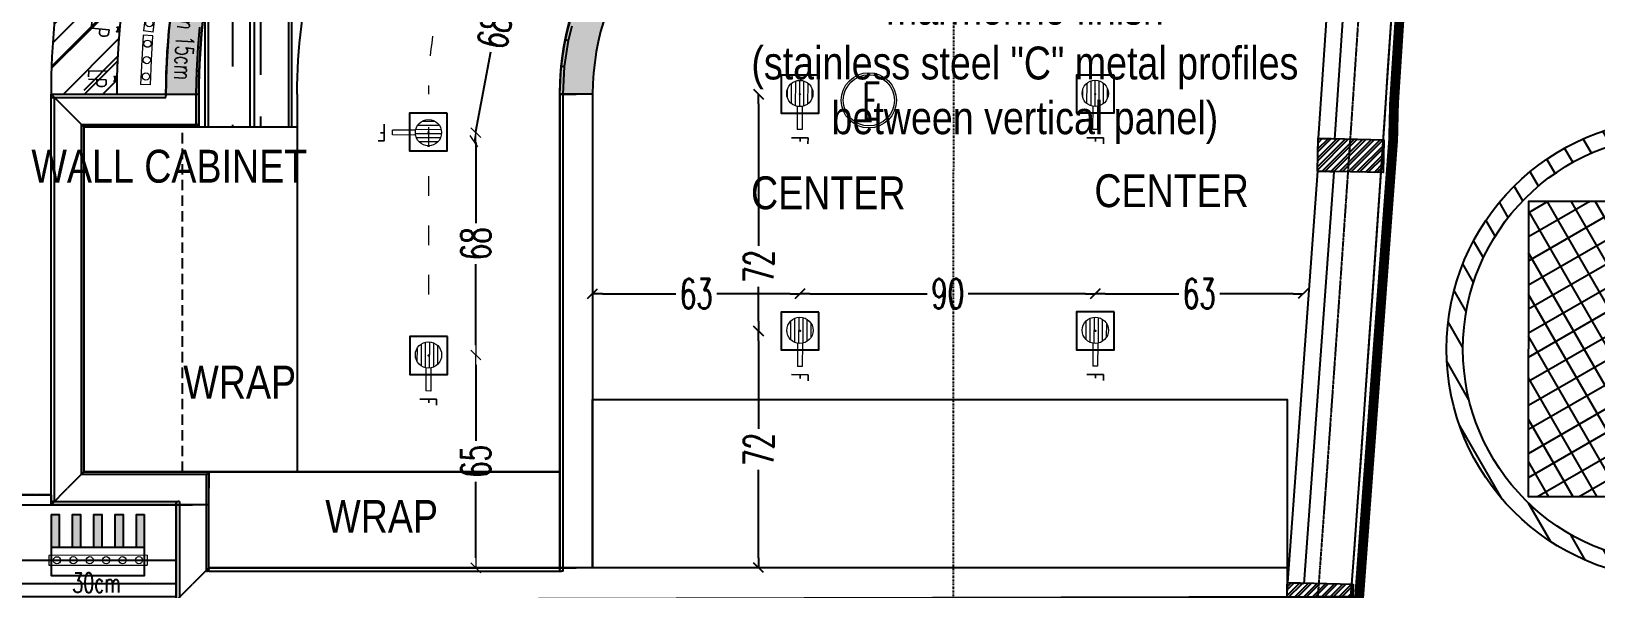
# Model space of a CAD drawing. Header units: millimetres. Extents: x 1734 to 22014, y 983 to 3953.
# Drawn here: x 3932.8 to 4409.4, y 1360.8 to 1530.5 of the extents above; entities that cross this region are included whole.
import ezdxf

# ---------------------------------------------------------------- set-up
doc = ezdxf.new("R2010")
doc.units = ezdxf.units.MM
for name, pattern in [('ACAD_ISO03W100', [30, 12, -18]), ('DASHDOT', [25.4, 12.7, -6.35, 0, -6.35]), ('HIDDEN', [0.375, 0.25, -0.125]), ('HIDDEN1', [0.375, 0.25, -0.125]), ('HIDDEN2', [4.7625, 3.175, -1.5875]), ('PUNTO2', [0.125, 0, -0.125])]:
    doc.linetypes.add(name, pattern=pattern)
for name, color, linetype in [('1', 7, 'Continuous'), ('ARCH PLAN_text', 3, 'Continuous'), ('CLNG_frame', 3, 'Continuous'), ('FLOO_areas', 6, 'Continuous'), ('LAY_frames', 3, 'Continuous'), ('LAY_furn freestanding', 1, 'Continuous'), ('LAY_furn wall', 1, 'Continuous'), ('LAY_new wall', 6, 'Continuous'), ('LAY_new wall hatch', 8, 'Continuous'), ('LAY_projections', 1, 'HIDDEN'), ('LAY_text', 3, 'Continuous'), ('LD_base', 144, 'Continuous'), ('LD_beam', 240, 'Continuous'), ('LD_quote', 242, 'Continuous'), ('MATERIALS_blackglass', 10, 'Continuous'), ('MATERIALS_bronzed steel', 21, 'Continuous'), ('MATERIALS_marmorino', 44, 'Continuous'), ('MATERIALS_pattern_blackglass', 251, 'Continuous'), ('MATERIALS_transparent glass', 133, 'Continuous'), ('SURVEY_ hatch', 8, 'Continuous'), ('SURVEY_axis', 8, 'Continuous'), ('SURVEY_leaseline', 30, 'Continuous'), ('SURVEY_structures', 4, 'Continuous'), ('SURVEY_walls', 6, 'Continuous'), ('SURVEY_walls_patt', 8, 'Continuous'), ('SURVEY_window', 2, 'Continuous')]:
    doc.layers.add(name, color=color, linetype=linetype)
doc.layers.add('LD_light', color=240, linetype='Continuous', lineweight=5)
doc.layers.add('LD_text', color=7, linetype='Continuous', lineweight=9)
doc.styles.add('Detail 1-50', font='Arial Narrow.ttf', dxfattribs={"height": 0.125})
doc.styles.add('SIMPLEX', font='SIMPLEX.SHX', dxfattribs={"width": 0.65})
doc.dimstyles.new('Illuminazione 1_100', dxfattribs={"dimtxt": 9, "dimasz": 3, "dimexe": 0.05, "dimexo": 0.05, "dimgap": 1.5, "dimtad": 0, "dimdec": 0, "dimlfac": -1, "dimzin": 0, "dimdsep": 46, "dimtxsty": 'SIMPLEX', "dimblk": 'LINEET2S', "dimcen": 0, "dimdle": 0.1, "dimse1": 1, "dimse2": 1, "dimclrd": 7, "dimclrt": 256, "dimadec": 0, "dimazin": 0, "dimtfac": 1, "dimtdec": 0, "dimtix": 1, "dimtmove": 2, "dimatfit": 3, "dimldrblk": 'OBLIQUE', "dimfxl": 1, "dimtolj": 1, "dimarcsym": 0})

# ---------------------------------------------------------------- blocks, each defined once
blk = doc.blocks.new('farettosingolo11.5x11.5')
at = {"layer": 'LD_beam'}
blk.add_lwpolyline([(-5.75, 5.75), (5.75, 5.75), (5.75, -5.75), (-5.75, -5.75)], close=True, dxfattribs=at)
blk.add_point((0, 0), dxfattribs=at)
blk = doc.blocks.new('LINEET2S')
blk.add_line((-1, 0), (0, 0))
at = {"color": 5}
blk.add_line((0.5, 0.5), (-0.5, -0.5), dxfattribs=at)
blk = doc.blocks.new('*D301')
at = {"layer": 'DEFPOINTS', "color": 0, "transparency": 16777216}
for p in [(4161.26, 1439.28), (4154.38, 1367.21), (4167.04, 1367.21)]:
    blk.add_point(p, dxfattribs=at)
at = {"layer": 'LD_quote', "color": 7, "lineweight": -2, "transparency": 16777216}
for p, q in [((4154.38, 1436.28), (4154.38, 1409.48)), ((4154.38, 1370.21), (4154.38, 1397.01))]:
    blk.add_line(p, q, dxfattribs=at)
at = {"layer": 'LD_quote', "color": 7, "lineweight": -2, "transparency": 16777216, "xscale": 3, "yscale": 3, "zscale": 3}
for p, rotation in [((4154.38, 1439.28), 90), ((4154.38, 1367.21), 270)]:
    blk.add_blockref('LINEET2S', p, dxfattribs=dict(at, rotation=rotation))
at = {"layer": 'LD_quote', "transparency": 16777216, "insert": (4154.38, 1403.24), "char_height": 9, "attachment_point": 5, "rotation": 90, "style": 'SIMPLEX'}
blk.add_mtext('\\A1;72', dxfattribs=at)
blk = doc.blocks.new('_Oblique')
at = {"color": 0, "linetype": 'ByBlock', "lineweight": -2}
blk.add_line((-0.5, -0.5), (0.5, 0.5), dxfattribs=at)
blk = doc.blocks.new('A$C2ABF7FAD')
at = {"layer": 'LD_light', "ltscale": 0.5}
h = blk.add_hatch(dxfattribs=at)
h.set_pattern_fill('LINE', color=70, scale=10, angle=450, style=0)
h.set_pattern_definition([(90, (4318.2435, -3313.5143), (-1.25, -3e-10), [])])
h.paths.add_polyline_path([(0, 4, 1), (8, 4, 1)])
at = {"layer": 'LD_light', "color": 70}
for p, q in [((3.25, 7.93), (3.25, 14.98)), ((3.25, 14.98), (4.75, 14.98)), ((4.75, 7.93), (4.75, 14.98))]:
    blk.add_line(p, q, dxfattribs=at)
blk.add_circle((4, 4), 4, dxfattribs=at)
at = {"layer": 'LD_light', "color": 70, "insert": (4, 18.2), "char_height": 5.08, "width": 7.4922, "attachment_point": 5, "rotation": 90, "style": 'SIMPLEX'}
blk.add_mtext('F', dxfattribs=at)
blk = doc.blocks.new('*D410')
at = {"layer": 'DEFPOINTS', "color": 0, "transparency": 16777216}
for p in [(4103.8, 1450.62), (4167.01, 1439.28), (4103.8, 1421.48)]:
    blk.add_point(p, dxfattribs=at)
at = {"layer": 'LD_quote', "color": 7, "lineweight": -2, "transparency": 16777216}
for p, q in [((4106.8, 1450.62), (4129.17, 1450.62)), ((4164.01, 1450.62), (4141.64, 1450.62))]:
    blk.add_line(p, q, dxfattribs=at)
at = {"layer": 'LD_quote', "color": 7, "lineweight": -2, "transparency": 16777216, "xscale": 3, "yscale": 3, "zscale": 3, "rotation": 180}
blk.add_blockref('LINEET2S', (4103.8, 1450.62), dxfattribs=at)
at = {"layer": 'LD_quote', "color": 7, "lineweight": -2, "transparency": 16777216, "xscale": 3, "yscale": 3, "zscale": 3}
blk.add_blockref('LINEET2S', (4167.01, 1450.62), dxfattribs=at)
at = {"layer": 'LD_quote', "transparency": 16777216, "insert": (4135.41, 1450.62), "char_height": 9, "attachment_point": 5, "style": 'SIMPLEX'}
blk.add_mtext('\\A1;63', dxfattribs=at)
blk = doc.blocks.new('*D411')
at = {"layer": 'DEFPOINTS', "color": 0, "transparency": 16777216}
for p in [(4257.01, 1450.62), (4257.01, 1439.31), (4167.01, 1421.5)]:
    blk.add_point(p, dxfattribs=at)
at = {"layer": 'LD_quote', "color": 7, "lineweight": -2, "transparency": 16777216}
for p, q in [((4170.01, 1450.62), (4205.78, 1450.62)), ((4254.01, 1450.62), (4218.25, 1450.62))]:
    blk.add_line(p, q, dxfattribs=at)
at = {"layer": 'LD_quote', "color": 7, "lineweight": -2, "transparency": 16777216, "xscale": 3, "yscale": 3, "zscale": 3, "rotation": 180}
blk.add_blockref('LINEET2S', (4167.01, 1450.62), dxfattribs=at)
at = {"layer": 'LD_quote', "color": 7, "lineweight": -2, "transparency": 16777216, "xscale": 3, "yscale": 3, "zscale": 3}
blk.add_blockref('LINEET2S', (4257.01, 1450.62), dxfattribs=at)
at = {"layer": 'LD_quote', "transparency": 16777216, "insert": (4212.01, 1450.62), "char_height": 9, "attachment_point": 5, "style": 'SIMPLEX'}
blk.add_mtext('\\A1;90', dxfattribs=at)
blk = doc.blocks.new('*D302')
at = {"layer": 'DEFPOINTS', "color": 0, "transparency": 16777216}
for p in [(4154.38, 1511.38), (4161.23, 1511.38), (4161.26, 1439.28)]:
    blk.add_point(p, dxfattribs=at)
at = {"layer": 'LD_quote', "color": 7, "lineweight": -2, "transparency": 16777216}
for p, q in [((4154.38, 1508.38), (4154.38, 1465.16)), ((4154.38, 1442.28), (4154.38, 1452.69))]:
    blk.add_line(p, q, dxfattribs=at)
at = {"layer": 'LD_quote', "color": 7, "lineweight": -2, "transparency": 16777216, "xscale": 3, "yscale": 3, "zscale": 3}
for p, rotation in [((4154.38, 1511.38), 90), ((4154.38, 1439.28), 270)]:
    blk.add_blockref('LINEET2S', p, dxfattribs=dict(at, rotation=rotation))
at = {"layer": 'LD_quote', "transparency": 16777216, "insert": (4154.38, 1458.93), "char_height": 9, "attachment_point": 5, "rotation": 90, "style": 'SIMPLEX'}
blk.add_mtext('\\A1;72', dxfattribs=at)
blk = doc.blocks.new('*D303')
at = {"layer": 'DEFPOINTS', "color": 0, "transparency": 16777216}
for p in [(4257.01, 1450.62), (4320.31, 1450.62), (4320.31, 1428.15)]:
    blk.add_point(p, dxfattribs=at)
at = {"layer": 'LD_beam', "color": 7, "lineweight": -2, "transparency": 16777216}
for p, q in [((4260.01, 1450.62), (4282.43, 1450.62)), ((4317.31, 1450.62), (4294.9, 1450.62))]:
    blk.add_line(p, q, dxfattribs=at)
at = {"layer": 'LD_beam', "color": 7, "lineweight": -2, "transparency": 16777216, "xscale": 3, "yscale": 3, "zscale": 3, "rotation": 180}
blk.add_blockref('LINEET2S', (4257.01, 1450.62), dxfattribs=at)
at = {"layer": 'LD_beam', "color": 7, "lineweight": -2, "transparency": 16777216, "xscale": 3, "yscale": 3, "zscale": 3}
blk.add_blockref('LINEET2S', (4320.31, 1450.62), dxfattribs=at)
at = {"layer": 'LD_beam', "transparency": 16777216, "insert": (4288.66, 1450.62), "char_height": 9, "attachment_point": 5, "style": 'SIMPLEX'}
blk.add_mtext('\\A1;63', dxfattribs=at)
blk = doc.blocks.new('e')
at = {"layer": 'LD_light', "color": 150}
for radius in [8.4, 7.78]:
    blk.add_circle((0, 0), radius, dxfattribs=at)
at = {"layer": 'LD_light', "color": 150, "style": 'SIMPLEX', "width": 0.65}
blk.add_text('E', height=11.01, dxfattribs=at).set_placement((-2.02, -5.7))
blk = doc.blocks.new('*U270')
at = {"layer": 'LD_light'}
blk.add_circle((0, 0), 1.1, dxfattribs=at)
blk = doc.blocks.new('*U271')
at = {"layer": 'LD_light', "color": 0, "linetype": 'ByBlock', "lineweight": -2}
for p in [(0, 0), (5, 0), (10, 0)]:
    blk.add_blockref('*U270', p, dxfattribs=at)
blk = doc.blocks.new('sirio15b')
at = {"layer": 'LD_light'}
for p, q in [((7.5, 1.5), (0, 1.5)), ((0, 1.5), (0, -1.5)), ((15, 1.5), (7.5, 1.5)), ((15, 1.5), (15, -1.5)), ((0, -1.5), (7.5, -1.5)), ((7.5, -1.5), (15, -1.5))]:
    blk.add_line(p, q, dxfattribs=at)
blk.add_blockref('*U271', (2.5, 0), dxfattribs=at)
at = {"layer": 'LD_light', "insert": (-0.43, 14.08), "char_height": 5.5, "attachment_point": 1, "style": 'SIMPLEX'}
blk.add_mtext_dynamic_manual_height_columns('15cm', width=17.325, gutter_width=125, heights=[0], dxfattribs=at)
blk = doc.blocks.new('*D416')
at = {"layer": 'DEFPOINTS', "color": 0, "transparency": 16777216}
for p in [(4066.3, 1566.36), (4053.8, 1499.65), (4067.69, 1497.05)]:
    blk.add_point(p, dxfattribs=at)
at = {"layer": 'LD_light', "color": 7, "lineweight": -2, "transparency": 16777216}
for p, q in [((4079.63, 1560.81), (4075.08, 1536.53)), ((4068.24, 1500), (4072.79, 1524.28))]:
    blk.add_line(p, q, dxfattribs=at)
at = {"layer": 'LD_light', "color": 7, "lineweight": -2, "transparency": 16777216, "xscale": 3, "yscale": 3, "zscale": 3}
for p, rotation in [((4080.18, 1563.76), 79.3898112634176), ((4067.69, 1497.05), 259.3898112634176)]:
    blk.add_blockref('LINEET2S', p, dxfattribs=dict(at, rotation=rotation))
at = {"layer": 'LD_light', "transparency": 16777216, "insert": (4073.94, 1530.41), "char_height": 9, "attachment_point": 5, "rotation": 79.3898, "style": 'SIMPLEX'}
blk.add_mtext('\\A1;68', dxfattribs=at)
blk = doc.blocks.new('*D417')
at = {"layer": 'DEFPOINTS', "color": 0, "transparency": 16777216}
for p in [(4053.8, 1499.65), (4053.81, 1431.98), (4068.24, 1431.98)]:
    blk.add_point(p, dxfattribs=at)
at = {"layer": 'LD_light', "color": 7, "lineweight": -2, "transparency": 16777216}
for p, q in [((4068.24, 1496.65), (4068.24, 1472.05)), ((4068.24, 1434.98), (4068.24, 1459.58))]:
    blk.add_line(p, q, dxfattribs=at)
at = {"layer": 'LD_light', "color": 7, "lineweight": -2, "transparency": 16777216, "xscale": 3, "yscale": 3, "zscale": 3}
for p, rotation in [((4068.24, 1499.65), 90), ((4068.24, 1431.98), 270)]:
    blk.add_blockref('LINEET2S', p, dxfattribs=dict(at, rotation=rotation))
at = {"layer": 'LD_light', "transparency": 16777216, "insert": (4068.24, 1465.82), "char_height": 9, "attachment_point": 5, "rotation": 90, "style": 'SIMPLEX'}
blk.add_mtext('\\A1;68', dxfattribs=at)
blk = doc.blocks.new('*D405')
at = {"layer": 'DEFPOINTS', "color": 0, "transparency": 16777216}
for p in [(4053.81, 1431.98), (4053.81, 1367.18), (4068.24, 1367.18)]:
    blk.add_point(p, dxfattribs=at)
at = {"layer": 'LD_light', "color": 7, "lineweight": -2, "transparency": 16777216}
for p, q in [((4068.24, 1428.98), (4068.24, 1405.82)), ((4068.24, 1370.18), (4068.24, 1393.34))]:
    blk.add_line(p, q, dxfattribs=at)
at = {"layer": 'LD_light', "color": 7, "lineweight": -2, "transparency": 16777216, "xscale": 3, "yscale": 3, "zscale": 3}
for p, rotation in [((4068.24, 1431.98), 90), ((4068.24, 1367.18), 270)]:
    blk.add_blockref('LINEET2S', p, dxfattribs=dict(at, rotation=rotation))
at = {"layer": 'LD_light', "transparency": 16777216, "insert": (4068.24, 1399.58), "char_height": 9, "attachment_point": 5, "rotation": 90, "style": 'SIMPLEX'}
blk.add_mtext('\\A1;65', dxfattribs=at)
blk = doc.blocks.new('profiloosrampiccolo')
at = {"layer": 'LD_light'}
h = blk.add_hatch(dxfattribs=at)
h.set_pattern_fill('ANSI31', color=256, scale=0.5)
h.set_pattern_definition([(45, (-1923.995744, 106.14972), (-0.0441941738, 0.0441941738), [])])
h.paths.add_polyline_path([(0, 0), (0.59, 0, 0.198912), (0.61, 0.01), (0.73, 0.12, 0.198912), (0.73, 0.14), (0.73, 0.25, -1), (0.73, 0.36), (0.73, 0.67, -0.542182), (0.69, 0.75), (0.73, 0.75), (0.73, 0.94, 0.414214), (0.71, 0.97), (0.67, 0.97, 0.291222), (0.65, 0.96), (0.55, 0.75, 0.349322), (0.56, 0.72), (0.59, 0.7, -0.230724), (0.6, 0.68), (0.6, 0.29), (0, 0.29), (-0.6, 0.29), (-0.6, 0.68, -0.230724), (-0.59, 0.7), (-0.56, 0.72, 0.349322), (-0.55, 0.75), (-0.65, 0.96, 0.291222), (-0.67, 0.97), (-0.71, 0.97, 0.414214), (-0.74, 0.94), (-0.74, 0.75), (-0.69, 0.75, -0.542182), (-0.74, 0.67), (-0.74, 0.36, -1), (-0.74, 0.25), (-0.74, 0.14, 0.198912), (-0.73, 0.12), (-0.61, 0.01, 0.198912), (-0.59, 0)])
for p, q in [((-0.74, 0.75), (-0.74, 0.94)), ((-0.69, 0.75), (-0.74, 0.75)), ((-0.74, 0.36), (-0.74, 0.67)), ((-0.74, 0.14), (-0.74, 0.25)), ((-0.73, 0.12), (-0.61, 0.01)), ((-0.67, 0.97), (-0.71, 0.97)), ((-0.55, 0.75), (-0.65, 0.96)), ((-0.6, 0.68), (-0.6, 0.29)), ((-0.6, 0.29), (0, 0.29)), ((-0.56, 0.72), (-0.59, 0.7)), ((-0.59, 0), (0, 0)), ((0.6, 0.29), (0, 0.29)), ((0.59, 0), (0, 0)), ((0.55, 0.75), (0.65, 0.96)), ((0.56, 0.72), (0.59, 0.7)), ((0.6, 0.68), (0.6, 0.29)), ((0.73, 0.12), (0.61, 0.01)), ((0.67, 0.97), (0.71, 0.97)), ((0.69, 0.75), (0.73, 0.75)), ((0.73, 0.75), (0.73, 0.94)), ((0.73, 0.36), (0.73, 0.67)), ((0.73, 0.14), (0.73, 0.25))]:
    blk.add_line(p, q, dxfattribs=at)
for centre, radius, start, end in [((-0.74, 0.72), 0.0536, 270, 23.8629), ((-0.74, 0.31), 0.0536, 270, 90), ((-0.71, 0.94), 0.0251, 90, 180), ((-0.71, 0.14), 0.0251, 180, 225), ((-0.67, 0.94), 0.0251, 25.0532, 90), ((-0.59, 0.03), 0.0251, 225, 270), ((-0.57, 0.68), 0.0251, 128.0315, 180), ((-0.57, 0.74), 0.0251, 308.0315, 25.0532), ((0.57, 0.74), 0.0251, 154.9468, 231.9685), ((0.57, 0.68), 0.0251, 0, 51.9685), ((0.59, 0.03), 0.0251, 270, 315), ((0.67, 0.94), 0.0251, 90, 154.9468), ((0.73, 0.72), 0.0536, 156.1371, 270), ((0.73, 0.31), 0.0536, 90, 270), ((0.71, 0.94), 0.0251, 0, 90), ((0.71, 0.14), 0.0251, 315, 0)]:
    blk.add_arc(centre, radius, start, end, dxfattribs=at)
blk = doc.blocks.new('protect')
at = {"layer": 'LD_light'}
h = blk.add_hatch(dxfattribs=at)
h.set_pattern_fill('DOTS', color=256, scale=0.5, angle=180)
h.set_pattern_definition([(180, (80.781466, 146.167862), (-0.015625, -0.03125), [0, -0.03125])])
h.paths.add_polyline_path([(-0.22, 0.35, 0.414214), (-0.27, 0.4), (-0.3, 0.4), (-0.3, -0.4), (-0.27, -0.4, 0.414214), (-0.22, -0.35)])
h = blk.add_hatch(color=256, dxfattribs=at)
h.dxf.hatch_style = 1
h.paths.add_polyline_path([(-0.22, -0.15), (-0.28, -0.15), (-0.28, 0.15), (-0.22, 0.15)])
for p, q in [((-0.12, 0.4), (-0.1, 0.4)), ((-0.12, 0.4), (-0.12, -0.4)), ((-0.1, 0.4), (-0.1, -0.4)), ((-0.12, -0.4), (-0.1, -0.4))]:
    blk.add_line(p, q, dxfattribs=at)
for points in [[(0, -0.55), (-0.3, -0.55), (-0.3, 0.55), (0, 0.55)], [(-0.22, -0.15), (-0.28, -0.15), (-0.28, 0.15), (-0.22, 0.15)]]:
    blk.add_lwpolyline(points, close=True, dxfattribs=at)
blk.add_lwpolyline([(-0.3, -0.4), (-0.27, -0.4, 0.414214), (-0.22, -0.35), (-0.22, 0.35, 0.414214), (-0.27, 0.4), (-0.3, 0.4)], format="xyb", dxfattribs=at)
blk = doc.blocks.new('lp')
at = {"layer": 'LD_beam', "rotation": 89.99999999999999}
blk.add_blockref('protect', (0, -0.3), dxfattribs=at)
at = {"layer": 'LD_quote', "rotation": 180}
blk.add_blockref('profiloosrampiccolo', (0, 0), dxfattribs=at)
at = {"layer": 'LD_light', "linetype": 'Continuous', "lineweight": 0, "insert": (0, -5.93), "char_height": 5.394, "attachment_point": 5, "style": 'SIMPLEX'}
blk.add_mtext_dynamic_manual_height_columns('LP', width=264.7307, gutter_width=1, heights=[0], dxfattribs=at)
blk = doc.blocks.new('*U272')
at = {"layer": '1', "rotation": 179.4005645832149}
blk.add_blockref('lp', (1.97, 0), dxfattribs=at)
blk = doc.blocks.new('*U273')
at = {"layer": 'LD_base', "color": 0, "linetype": 'ByBlock', "lineweight": -2, "transparency": 16777216}
for p, rotation in [((-1557.71, -15012.01), 77.53279060843644), ((-1560.44, -15026.76), 81.43982195186302), ((-1562.17, -15041.66), 85.3468532952898), ((-1562.88, -15056.64), 89.25388463871647)]:
    blk.add_blockref('*U272', p, dxfattribs=dict(at, rotation=rotation))

msp = doc.modelspace()

# ---------------------------------------------------------------- hatches: boundary and pattern name
at = {"layer": 'LAY_new wall hatch'}
h = msp.add_hatch(color=144, dxfattribs=at)
h.dxf.hatch_style = 1
edge = h.paths.add_edge_path()
edge.add_line((4036.41, 1644.576), (4029.106, 1651.407))
edge.add_arc((4178.827, 1511.376), 205, 136.91547, 151.27698)
edge.add_arc((4178.827, 1511.376), 205, 151.27698, 180)
edge.add_line((3973.827, 1511.376), (3983.827, 1511.376))
edge.add_arc((4178.827, 1511.376), 195, 151.27698, 180, ccw=False)
edge.add_arc((4178.827, 1511.376), 195, 136.91547, 151.27698, ccw=False)
h = msp.add_hatch(color=144, dxfattribs=at)
h.dxf.hatch_style = 1
edge = h.paths.add_edge_path()
edge.add_line((4198.19, 1594.881), (4194.931, 1604.336))
edge.add_arc((4079.264, 1939.963), 355, -76.92182, -70.9845, ccw=False)
edge.add_arc((4178.827, 1511.376), 85, 103.07818, 180)
edge.add_line((4093.827, 1511.376), (4103.827, 1511.376))
edge.add_arc((4178.827, 1511.376), 75, 103.07818, 180, ccw=False)
edge.add_arc((4079.264, 1939.963), 365, -76.92182, -70.9845)
at = {"layer": 'MATERIALS_bronzed steel'}
for points in [[(3938.827, 1383.376), (3941.327, 1383.376), (3941.327, 1373.376), (3938.827, 1373.376)], [(3945.327, 1383.376), (3947.827, 1383.376), (3947.827, 1373.376), (3945.327, 1373.376)], [(3951.827, 1383.376), (3954.327, 1383.376), (3954.327, 1373.376), (3951.827, 1373.376)], [(3958.327, 1383.376), (3960.827, 1383.376), (3960.827, 1373.376), (3958.327, 1373.376)], [(3964.827, 1383.376), (3967.327, 1383.376), (3967.327, 1373.376), (3964.827, 1373.376)]]:
    msp.add_hatch(color=144, dxfattribs=at).paths.add_polyline_path(points)
at = {"layer": 'MATERIALS_pattern_blackglass'}
h = msp.add_hatch(dxfattribs=at)
h.set_pattern_fill('AR-RROOF', color=144, scale=0.5, angle=-15.02541, style=0)
h.set_pattern_definition([(90, (2030.919, 1353.378), (-12.7, 27.94), [190.5, -25.4, 63.5, -12.7]), (90, (2024.57, 1370.269), (-16.891, -12.7), [38.1, -4.191, 76.2, -9.525]), (90, (2020.124, 1359.728), (-8.509, 66.04), [101.6, -17.78, 50.8, -12.7])])
edge = h.paths.add_edge_path()
edge.add_arc((4178.827, 1511.376), 215, 104.41076, 136.91547)
edge.add_line((4021.803, 1658.238), (4029.106, 1651.407))
edge.add_line((4029.106, 1651.407), (4036.41, 1644.576))
edge.add_arc((4178.827, 1511.376), 195, 136.91547, 151.27698)
edge.add_arc((4178.827, 1511.376), 195, 151.27698, 180)
edge.add_line((3983.827, 1511.376), (3983.827, 1501.376))
edge.add_line((3983.827, 1501.376), (4008.516, 1501.376))
edge.add_line((4008.516, 1501.376), (4013.827, 1501.376))
edge.add_line((4013.827, 1501.376), (4013.827, 1511.376))
edge.add_arc((4178.827, 1511.376), 165, 151.27698, 180, ccw=False)
edge.add_arc((4178.948, 1511.216), 165.183, 104.83988, 151.24859, ccw=False)
edge.add_line((4136.642, 1670.89), (4125.32, 1719.611))
h.paths.add_polyline_path([(4097.8, 1605.137), (4142.39, 1605.137), (4142.39, 1624.283), (4097.8, 1624.283)], flags=9)
h.paths.add_polyline_path([(3947.351, 1462.148), (4001.989, 1462.148), (4001.989, 1499.81), (3947.351, 1499.81)], flags=9)
h.paths.add_polyline_path([(4121.342, 1637.839), (4192.529, 1637.839), (4192.529, 1658.657), (4121.342, 1658.657)], flags=9)
h.paths.add_polyline_path([(4085.28, 1443.598), (4185.907, 1443.598), (4185.907, 1548.269), (4085.28, 1548.269)], flags=9)
at = {"layer": 'MATERIALS_transparent glass'}
h = msp.add_hatch(dxfattribs=at)
h.set_pattern_fill('AR-RROOF', color=144, scale=0.5, angle=-60.02541, style=0)
h.set_pattern_definition([(45, (2030.919, 1353.378), (10.77631, 28.73682), [190.5, -25.4, 63.5, -12.7]), (45, (2038.373, 1369.812), (-20.924, 2.96348), [38.1, -4.191, 76.2, -9.525]), (45, (2027.776, 1365.501), (40.68056, 52.714103), [101.6, -17.78, 50.8, -12.7])])
h.paths.add_polyline_path([(3965.702, 1565.945), (3946.327, 1570.905, 0.0627461), (3938.827, 1511.376), (3958.827, 1511.376, -0.0627461)])
at = {"layer": 'SURVEY_ hatch'}
h = msp.add_hatch(dxfattribs=at)
h.set_pattern_fill('ANSI32', color=144, scale=0.2, angle=-105.02541, style=0)
h.set_pattern_definition([(45, (2030.9193, 1353.3779), (-1.3470384, 1.3470384), []), (45, (2031.8174, 1353.3779), (-1.3470384, 1.3470384), [])])
h.paths.add_polyline_path([(4335.548, 1362.178), (4335.31, 1352.181), (4315.315, 1352.657), (4315.553, 1362.654)])
h.paths.add_polyline_path([(4344.895, 1497.482), (4344.657, 1487.485), (4324.663, 1487.961), (4324.901, 1497.958)])
h.paths.add_polyline_path([(4356.648, 1680.352), (4356.41, 1670.355), (4336.415, 1670.831), (4336.653, 1680.828)])
h.paths.add_polyline_path([(4376.265, 2031.181), (4376.027, 2021.184), (4356.033, 2021.66), (4356.271, 2031.658)], flags=17)
h.paths.add_polyline_path([(4385.522, 2230.809), (4385.284, 2220.812), (4365.29, 2221.288), (4365.528, 2231.285)], flags=17)
h.paths.add_polyline_path([(4392.79, 2413.695), (4392.552, 2403.697), (4372.557, 2404.174), (4372.796, 2414.171)], flags=17)
h.paths.add_polyline_path([(4398.882, 2597.101), (4398.579, 2587.106), (4378.588, 2587.711), (4378.891, 2597.707)], flags=17)
h.paths.add_polyline_path([(4399.391, 2834.952), (4404.416, 2826.306), (4387.123, 2816.257), (4382.099, 2824.903)])
edge = h.paths.add_edge_path()
edge.add_line((4365.656, 1831.579), (4365.418, 1821.582))
edge.add_line((4365.418, 1821.582), (4345.396, 1822.059))
edge.add_line((4345.396, 1822.059), (4345.634, 1832.056))
edge.add_line((4345.634, 1832.056), (4365.628, 1831.58))
edge.add_line((4403.868, 2780.134), (4403.629, 2770.137))
edge.add_line((4403.629, 2770.137), (4383.634, 2770.616))
edge.add_line((4383.634, 2770.616), (4383.874, 2780.613))
edge.add_line((4383.874, 2780.613), (4403.868, 2780.135))
at = {"layer": 'SURVEY_walls_patt'}
h = msp.add_hatch(dxfattribs=at)
h.set_pattern_fill('ANSI31', color=144, scale=2, angle=-105.02541, style=0)
h.set_pattern_definition([(299.974586, (20741.6905, 57719.2776), (5.5006691, 3.17256045), [])])
edge = h.paths.add_edge_path(flags=17)
edge.add_arc((4433.993, 1433.769), 65, 0, 360)
edge = h.paths.add_edge_path()
edge.add_arc((4433.993, 1433.769), 70, 0, 360)
h = msp.add_hatch(dxfattribs=at)
h.set_pattern_fill('ANSI37', color=144, scale=2, angle=-105.02541, style=0)
h.set_pattern_definition([(299.974586, (20741.6905, 57719.2776), (5.5006691, 3.17256045), []), (29.974586, (20741.6905, 57719.2776), (-3.17256045, 5.5006691), [])])
h.paths.add_polyline_path([(4479.02, 1478.748), (4478.98, 1388.748), (4388.98, 1388.788), (4389.02, 1478.788)])

# ---------------------------------------------------------------- linework, layer by layer
at = {"layer": 'CLNG_frame', "color": 144}
msp.add_lwpolyline([(3018.835, 1386.376), (3018.835, 1389.375), (3263.831, 1389.375), (3263.831, 1386.376), (3363.831, 1386.376), (3363.831, 1389.375), (3593.831, 1389.375), (3593.831, 1386.376), (3693.831, 1386.376), (3693.831, 1389.375), (3938.829, 1389.379), (3938.829, 1386.376), (3976.901, 1386.376), (3976.901, 1358.376), (2980.762, 1358.376), (2980.762, 1386.376)], close=True, dxfattribs=at)
for points in [[(3976.901, 1369.368), (2980.762, 1369.368)], [(2980.762, 1362.372), (3976.901, 1362.372)]]:
    msp.add_lwpolyline(points, dxfattribs=at)
at = {"layer": 'FLOO_areas', "color": 144}
msp.add_lwpolyline([(3693.831, 1511.376), (3693.831, 1386.376), (3938.827, 1386.376), (3938.827, 1511.376), (3973.827, 1511.376, -0.1259882), (3999.052, 1609.894), (4007.821, 1605.088, 0.1259882), (3983.827, 1511.376), (3983.827, 1501.376), (3948.827, 1501.376), (3948.827, 1396.376), (4093.827, 1396.376), (4093.827, 1511.376, -0.3663291), (4166.927, 1596.041, 0.0429837), (4221.087, 1614.579, 0.0280428), (4258.542, 1633.558)], format="xyb", dxfattribs=at)
at = {"layer": 'LAY_frames', "color": 144}
msp.add_lwpolyline([(3976.901, 1353.376), (3568.831, 1353.376), (3568.831, 1386.376), (3976.901, 1386.376)], close=True, dxfattribs=at)
for points in [[(3938.827, 1383.376), (3941.327, 1383.376), (3941.327, 1373.376)], [(3938.827, 1383.376), (3938.827, 1364.876), (3967.327, 1364.876), (3967.327, 1383.376)], [(3945.327, 1373.376), (3945.327, 1383.376), (3947.827, 1383.376), (3947.827, 1373.376)], [(3951.827, 1373.376), (3951.827, 1383.376), (3954.327, 1383.376), (3954.327, 1373.376)], [(3958.327, 1373.376), (3958.327, 1383.376), (3960.827, 1383.376), (3960.827, 1373.376)], [(3964.827, 1373.376), (3964.827, 1383.376), (3967.327, 1383.376)], [(3967.327, 1373.376), (3938.827, 1373.376)]]:
    msp.add_lwpolyline(points, dxfattribs=at)
at = {"layer": 'LAY_furn freestanding', "color": 144}
msp.add_line((4013.827, 1511.376), (4013.827, 1396.376), dxfattribs=at)
for points in [[(4013.827, 1511.376, -0.1259882), (4034.13, 1590.671, -0.2053101), (4136.642, 1670.89), (4125.32, 1719.611)], [(4036.41, 1644.576, 0.1902382), (3983.827, 1511.376), (3983.827, 1501.376)]]:
    msp.add_lwpolyline(points, format="xyb", dxfattribs=at)
for points in [[(4093.827, 1396.376), (3948.827, 1396.376), (3948.827, 1501.376), (4013.827, 1501.376)], [(4093.827, 1396.376), (4093.827, 1367.178), (3986.901, 1367.178), (3986.901, 1396.376)]]:
    msp.add_lwpolyline(points, dxfattribs=at)
at = {"layer": 'LAY_furn freestanding', "color": 144, "linetype": 'HIDDEN2'}
msp.add_lwpolyline([(3978.827, 1396.376), (3978.827, 1501.376)], dxfattribs=at)
at = {"layer": 'LAY_furn freestanding', "color": 144}
msp.add_lwpolyline([(4103.825, 1367.178), (4103.827, 1418.376), (4315.445, 1418.376), (4315.443, 1367.178)], close=True, dxfattribs=at)
at = {"layer": 'LAY_furn wall', "color": 144}
for points in [[(4029.106, 1651.407), (4003.544, 1675.314, 0.1902382), (3938.827, 1511.376)], [(4018.151, 1661.653, 0.1902382), (3958.827, 1511.376)]]:
    msp.add_lwpolyline(points, format="xyb", dxfattribs=at)
msp.add_lwpolyline([(3938.827, 1511.376), (3973.827, 1511.376)], dxfattribs=at)
msp.add_arc((4178.827, 1511.376), 205, 136.91547, 180.00002, dxfattribs=at)
at = {"layer": 'LAY_new wall', "color": 6}
for p, q in [((4336.415, 1670.831), (4324.901, 1497.958)), ((4341.404, 1670.499), (4329.89, 1497.626)), ((3938.827, 1386.376), (3938.827, 1511.376)), ((3938.827, 1511.376), (3983.827, 1511.376)), ((3938.827, 1511.376), (3943.827, 1506.376)), ((3983.827, 1511.376), (3983.827, 1506.376)), ((4093.827, 1511.376), (4098.827, 1511.376)), ((4093.827, 1511.376), (4093.827, 1367.178)), ((4103.827, 1511.376), (4098.827, 1511.376)), ((4103.827, 1511.376), (4103.827, 1367.178)), ((3948.827, 1501.376), (3943.827, 1506.376)), ((3983.827, 1501.376), (3983.827, 1506.376)), ((3948.827, 1396.376), (3948.827, 1501.376)), ((3948.827, 1501.376), (3983.827, 1501.376)), ((4324.901, 1497.958), (4327.395, 1497.792)), ((4329.89, 1497.626), (4327.395, 1497.792)), ((4324.663, 1487.961), (4315.553, 1362.654)), ((4329.65, 1487.598), (4320.54, 1362.292)), ((4324.663, 1487.961), (4327.156, 1487.779)), ((4329.65, 1487.598), (4327.156, 1487.779)), ((3948.827, 1396.376), (3943.827, 1391.376)), ((3986.901, 1396.376), (3948.827, 1396.376)), ((3986.901, 1396.376), (3986.901, 1391.376)), ((3938.827, 1386.376), (3943.827, 1391.376)), ((3986.901, 1386.376), (3986.901, 1391.376)), ((3986.901, 1386.376), (3938.827, 1386.376)), ((3976.899, 1357.178), (3976.899, 1386.376)), ((3976.899, 1386.376), (3981.899, 1386.376)), ((3986.899, 1386.376), (3981.899, 1386.376)), ((3986.899, 1367.178), (3986.899, 1386.376)), ((3986.899, 1367.178), (3981.899, 1362.178)), ((4315.443, 1367.178), (3986.899, 1367.178)), ((4093.827, 1367.178), (4098.827, 1367.178)), ((4103.827, 1367.178), (4098.827, 1367.178)), ((4315.443, 1367.178), (4315.443, 1362.178)), ((3976.899, 1357.178), (3981.899, 1362.178)), ((4315.443, 1357.178), (4315.443, 1362.178)), ((4315.553, 1362.654), (4318.047, 1362.473)), ((4320.54, 1362.292), (4318.047, 1362.473))]:
    msp.add_line(p, q, dxfattribs=at)
at = {"layer": 'LAY_new wall', "color": 144}
for points in [[(3983.827, 1511.376, -0.1902382), (4036.41, 1644.576, 0.1902382), (3999.052, 1609.894, 0.1259882), (3973.827, 1511.376), (3983.827, 1511.376, -0.1902382)], [(4194.923, 1604.359), (4198.19, 1594.881, -0.0259122), (4161.856, 1584.431, 0.348833), (4103.827, 1511.376), (4093.827, 1511.376, -0.348833), (4159.593, 1594.171, 0.0259122), (4194.931, 1604.336)]]:
    msp.add_lwpolyline(points, format="xyb", dxfattribs=at)
at = {"layer": 'LAY_projections', "color": 144, "linetype": 'HIDDEN1', "ltscale": 0.3}
msp.add_lwpolyline([(3938.829, 1389.375), (3693.831, 1389.375)], dxfattribs=at)
at = {"layer": 'LD_light'}
for p, q in [((3968.109, 1370.98), (3938.109, 1370.967)), ((3938.109, 1370.967), (3938.11, 1367.967)), ((3968.109, 1370.98), (3968.11, 1367.98)), ((3938.11, 1367.967), (3968.11, 1367.98))]:
    msp.add_line(p, q, dxfattribs=at)
for centre in [(3940.609, 1369.468), (3945.609, 1369.47), (3950.609, 1369.472), (3955.609, 1369.475), (3960.609, 1369.477), (3965.609, 1369.479)]:
    msp.add_circle(centre, 1.1, dxfattribs=at)
at = {"layer": 'LD_text', "color": 9, "linetype": 'ACAD_ISO03W100', "ltscale": 0.5}
msp.add_line((4053.804, 1501.372), (4053.807, 1443.982), dxfattribs=at)
msp.add_arc((4178.804, 1511.372), 125, 151.27697, 180, dxfattribs=at)
at = {"layer": 'MATERIALS_blackglass', "color": 1}
for p, q in [((3938.827, 1511.376), (3938.827, 1510.876)), ((3938.827, 1511.376), (3973.827, 1511.376)), ((3973.827, 1511.376), (3973.827, 1510.876)), ((3938.827, 1510.376), (3938.827, 1510.876)), ((3938.827, 1510.376), (3973.827, 1510.376)), ((3973.827, 1510.376), (3973.827, 1510.876)), ((3976.901, 1387.376), (3977.401, 1387.376)), ((3976.901, 1387.376), (3976.901, 1353.533)), ((3977.901, 1387.376), (3977.401, 1387.376)), ((3977.901, 1387.376), (3977.901, 1353.533))]:
    msp.add_line(p, q, dxfattribs=at)
at = {"layer": 'MATERIALS_marmorino', "color": 1}
for p, q in [((3983.593, 1525.577), (3984.143, 1531.773)), ((3984.341, 1525.524), (3984.889, 1531.694)), ((4095.446, 1527.885), (4096.609, 1532.427)), ((4096.427, 1527.686), (4097.576, 1532.172)), ((3983.205, 1518.442), (3983.593, 1525.577)), ((3983.593, 1525.577), (3983.967, 1525.55)), ((3983.954, 1518.415), (3984.341, 1525.524)), ((3984.341, 1525.524), (3983.967, 1525.55)), ((4094.254, 1519.883), (4095.446, 1527.885)), ((4095.25, 1519.784), (4096.427, 1527.686)), ((4095.446, 1527.885), (4095.936, 1527.785)), ((4096.427, 1527.686), (4095.936, 1527.785)), ((3983.077, 1511.383), (3983.205, 1518.442)), ((3983.205, 1518.442), (3983.579, 1518.429)), ((3983.954, 1518.415), (3983.579, 1518.429)), ((3983.827, 1511.376), (3983.954, 1518.415)), ((4093.827, 1511.376), (4094.254, 1519.883)), ((4094.254, 1519.883), (4094.752, 1519.834)), ((4095.25, 1519.784), (4094.752, 1519.834)), ((4094.827, 1511.351), (4095.25, 1519.784)), ((3983.077, 1502.126), (3983.077, 1511.383)), ((3983.077, 1511.383), (3983.452, 1511.379)), ((3983.827, 1511.376), (3983.452, 1511.379)), ((3983.827, 1502.126), (3983.827, 1511.376)), ((4093.825, 1366.178), (4093.827, 1511.376)), ((4093.827, 1511.376), (4094.327, 1511.364)), ((4094.827, 1511.351), (4094.327, 1511.364)), ((4094.825, 1366.178), (4094.827, 1511.351)), ((3938.829, 1387.376), (3938.827, 1510.376)), ((3938.827, 1510.376), (3939.327, 1510.376)), ((3939.827, 1510.376), (3939.327, 1510.376)), ((3939.829, 1387.376), (3939.827, 1510.376)), ((3948.077, 1395.626), (3948.077, 1502.126)), ((3948.077, 1502.126), (3983.827, 1502.126)), ((3948.077, 1502.126), (3948.452, 1501.751)), ((3948.827, 1501.376), (3948.452, 1501.751)), ((3983.077, 1502.126), (3983.452, 1502.126)), ((3983.827, 1502.126), (3983.452, 1502.126)), ((3983.827, 1502.126), (3983.827, 1501.751)), ((3983.827, 1501.376), (3983.827, 1501.751)), ((3948.827, 1396.376), (3948.827, 1501.376)), ((3948.827, 1501.376), (3983.827, 1501.376)), ((3948.077, 1395.626), (3948.452, 1396.001)), ((3986.149, 1395.626), (3948.077, 1395.626)), ((3948.827, 1396.376), (3948.452, 1396.001)), ((3986.899, 1396.376), (3948.827, 1396.376)), ((3986.149, 1395.626), (3986.524, 1396.001)), ((3986.149, 1366.178), (3986.149, 1395.626)), ((3986.899, 1396.376), (3986.524, 1396.001)), ((3986.899, 1366.178), (3986.899, 1396.376)), ((3938.829, 1387.376), (3939.329, 1387.376)), ((3938.829, 1387.376), (3938.829, 1386.876)), ((3938.829, 1387.376), (3976.901, 1387.376)), ((3939.829, 1387.376), (3939.329, 1387.376)), ((3976.901, 1387.376), (3976.901, 1386.876)), ((3938.829, 1386.376), (3938.829, 1386.876)), ((3938.829, 1386.376), (3976.901, 1386.376)), ((3976.901, 1386.376), (3976.901, 1386.876)), ((3986.149, 1366.178), (3986.524, 1366.178)), ((3986.899, 1366.178), (3986.524, 1366.178)), ((3986.899, 1367.178), (3986.899, 1366.678)), ((3986.899, 1367.178), (4093.825, 1367.178)), ((3986.899, 1366.178), (3986.899, 1366.678)), ((3986.899, 1366.178), (4093.825, 1366.178)), ((4093.825, 1367.178), (4093.825, 1366.678)), ((4093.825, 1366.178), (4093.825, 1366.678)), ((4093.825, 1366.178), (4094.325, 1366.178)), ((4094.825, 1366.178), (4094.325, 1366.178))]:
    msp.add_line(p, q, dxfattribs=at)
at = {"layer": 'SURVEY_axis', "color": 144, "linetype": 'DASHDOT', "ltscale": 0.04}
msp.add_line((4213.622, 1032.667), (4214.845, 3788.913), dxfattribs=at)
at = {"layer": 'SURVEY_leaseline', "color": 144, "linetype": 'DASHDOT', "ltscale": 0.02, "const_width": 3}
for points in [[(4337.689, 1362.533), (4337.298, 1357.178), (4093.236, 1356.544), (2978.773, 1355.052), (2979.095, 2115.296), (2413.13, 2116.393), (2415.718, 3596.496)], [(4387.989, 2229.984), (4379.269, 2041.251), (4379.246, 2032.08), (4368.803, 1843.435), (4368.101, 1831.03), (4359.815, 1691.069), (4359.225, 1681.518), (4347.993, 1508.64), (4347.726, 1497.414), (4337.689, 1362.533)]]:
    msp.add_lwpolyline(points, dxfattribs=at)
at = {"layer": 'SURVEY_structures', "color": 144}
msp.add_lwpolyline([(4479.02, 1478.748), (4478.98, 1388.748), (4388.98, 1388.788), (4389.02, 1478.788)], close=True, dxfattribs=at)
at = {"layer": 'SURVEY_walls', "color": 144}
for radius in [70, 65]:
    msp.add_circle((4433.993, 1433.769), radius, dxfattribs=at)
at = {"layer": 'SURVEY_window', "color": 144}
msp.add_lwpolyline([(2330.052, 3616.563, -0.0679318), (4407.604, 2833.943, -0.0147064), (4320.098, 1134.204), (4317.592, 1134.301, 0.0146975), (4405.071, 2832.472, 0.0681437), (2329.519, 3614.12, 1.15702)], format="xyb", dxfattribs=at)
for points in [[(4344.895, 1497.482), (4344.657, 1487.485), (4324.663, 1487.961), (4324.901, 1497.958), (4344.895, 1497.482)], [(4335.548, 1362.178), (4335.31, 1352.181), (4315.315, 1352.657), (4315.553, 1362.654), (4335.548, 1362.178)]]:
    msp.add_lwpolyline(points, dxfattribs=at)
at = {"layer": 'SURVEY_window', "color": 144, "linetype": 'HIDDEN1', "ltscale": 0.3}
for radius, end in [(28929.785, 358.7351971), (28919.785, 358.7230918)]:
    msp.add_arc((-24517.665, 3471.044), radius, 355.3670049, end, dxfattribs=at)

# ---------------------------------------------------------------- block references
at = {"layer": 'LD_base'}
msp.add_blockref('*U273', (5521.726, 16570.675), dxfattribs=at)
at = {"layer": 'LD_beam'}
for p, rotation in [((3970.315, 1545.336), 262.8129217380123), ((3968.333, 1529.237), 267.2129823427963)]:
    msp.add_blockref('sirio15b', p, dxfattribs=dict(at, rotation=rotation))
at = {"layer": 'LD_beam', "xscale": -1}
for p, rotation in [((4166.979, 1511.379), 0.02541393537366154), ((4256.979, 1511.412), 0.02541393537366154), ((4053.779, 1499.834), 0.001330035204771818), ((4167.012, 1439.28), 0.02541393537366154), ((4257.012, 1439.313), 0.02541393537366154), ((4053.832, 1431.798), 0.001330035204771818)]:
    msp.add_blockref('farettosingolo11.5x11.5', p, dxfattribs=dict(at, rotation=rotation))
at = {"layer": 'LD_light'}
for p, rotation in [((4170.965, 1515.552), 179.8045042708376), ((4260.965, 1515.585), 179.8045042708376), ((4057.79, 1495.636), 89.80450427083758), ((4170.998, 1443.453), 179.8045042708376), ((4260.998, 1443.486), 179.8045042708376), ((4057.82, 1435.968), 179.8045042708376)]:
    msp.add_blockref('A$C2ABF7FAD', p, dxfattribs=dict(at, rotation=rotation))
at = {"layer": 'LD_quote', "linetype": 'PUNTO2', "rotation": 0.02541393537362653}
msp.add_blockref('e', (4187.983, 1509.499), dxfattribs=at)

# ---------------------------------------------------------------- texts
at = {"layer": 'ARCH PLAN_text', "color": 144, "char_height": 10, "width": 131.20204, "attachment_point": 2, "style": 'Detail 1-50'}
for insert in [(4175.614, 1486.342), (4280.242, 1486.975)]:
    msp.add_mtext('CENTER', dxfattribs=dict(at, insert=insert))
at = {"layer": 'LAY_text', "color": 144, "char_height": 10, "attachment_point": 2, "style": 'Detail 1-50'}
for s, insert, width in [('DOOR TO OFFICE RETURN  \\PPUMP DEVICE\\Pmarmorino finish\\P(stainless steel "C" metal profiles\\Pbetween vertical panel)', (4235.522, 1575.866), 191.39408), ('WALL CABINET', (3974.837, 1494.432), 80.26512), ('WRAP', (3996.296, 1428.711), 80.26512), ('WRAP', (4039.539, 1387.837), 80.26512)]:
    msp.add_mtext(s, dxfattribs=dict(at, insert=insert, width=width))
at = {"layer": 'LD_light', "insert": (3945.294, 1365.623), "char_height": 6, "attachment_point": 1, "rotation": 0.02541, "style": 'SIMPLEX'}
msp.add_mtext_dynamic_manual_height_columns('30cm', width=17.32496, gutter_width=125, heights=[0], dxfattribs=at)

# ---------------------------------------------------------------- dimensions: what is measured, and where the dimension line sits
at = {"layer": 'LD_beam'}
dim = msp.add_linear_dim(base=(4320.314, 1450.621), p1=(4257.012, 1450.621), p2=(4320.314, 1428.15), dimstyle='Illuminazione 1_100', dxfattribs=at)
dim.commit()
dim.dimension.update_dxf_attribs({"geometry": '*D303', "text_midpoint": (4288.663, 1450.621)})
at = {"layer": 'LD_light'}
dim = msp.add_aligned_dim(p1=(4066.301, 1566.363), p2=(4053.804, 1499.65), distance=14.124, dimstyle='Illuminazione 1_100', dxfattribs=at)
dim.commit()
dim.dimension.update_dxf_attribs({"geometry": '*D416', "text_midpoint": (4073.936, 1530.406)})
for base, p1, p2, picture, middle in [((4068.24, 1431.982), (4053.804, 1499.65), (4053.807, 1431.982), '*D417', (4068.24, 1465.816)), ((4068.24, 1367.178), (4053.807, 1431.982), (4053.807, 1367.178), '*D405', (4068.24, 1399.58))]:
    dim = msp.add_linear_dim(base=base, p1=p1, p2=p2, angle=90, dimstyle='Illuminazione 1_100', dxfattribs=at)
    dim.commit()
    dim.dimension.update_dxf_attribs({"geometry": picture, "text_midpoint": middle})
at = {"layer": 'LD_quote'}
dim = msp.add_linear_dim(base=(4154.38, 1511.377), p1=(4161.262, 1439.277), p2=(4161.229, 1511.377), angle=90, dimstyle='Illuminazione 1_100', dxfattribs=at)
dim.commit()
dim.dimension.update_dxf_attribs({"geometry": '*D302', "text_midpoint": (4154.38, 1458.927), "dimtype": 160})
for base, p1, p2, picture, middle in [((4103.802, 1450.621), (4167.012, 1439.28), (4103.802, 1421.476), '*D410', (4135.407, 1450.621)), ((4257.012, 1450.621), (4167.012, 1421.504), (4257.012, 1439.313), '*D411', (4212.012, 1450.621))]:
    dim = msp.add_linear_dim(base=base, p1=p1, p2=p2, dimstyle='Illuminazione 1_100', dxfattribs=at)
    dim.commit()
    dim.dimension.update_dxf_attribs({"geometry": picture, "text_midpoint": middle})
dim = msp.add_linear_dim(base=(4154.38, 1367.206), p1=(4161.262, 1439.277), p2=(4167.036, 1367.206), angle=90, dimstyle='Illuminazione 1_100', dxfattribs=at)
dim.commit()
dim.dimension.update_dxf_attribs({"geometry": '*D301', "text_midpoint": (4154.38, 1403.242)})

doc.saveas('drawing.dxf')
